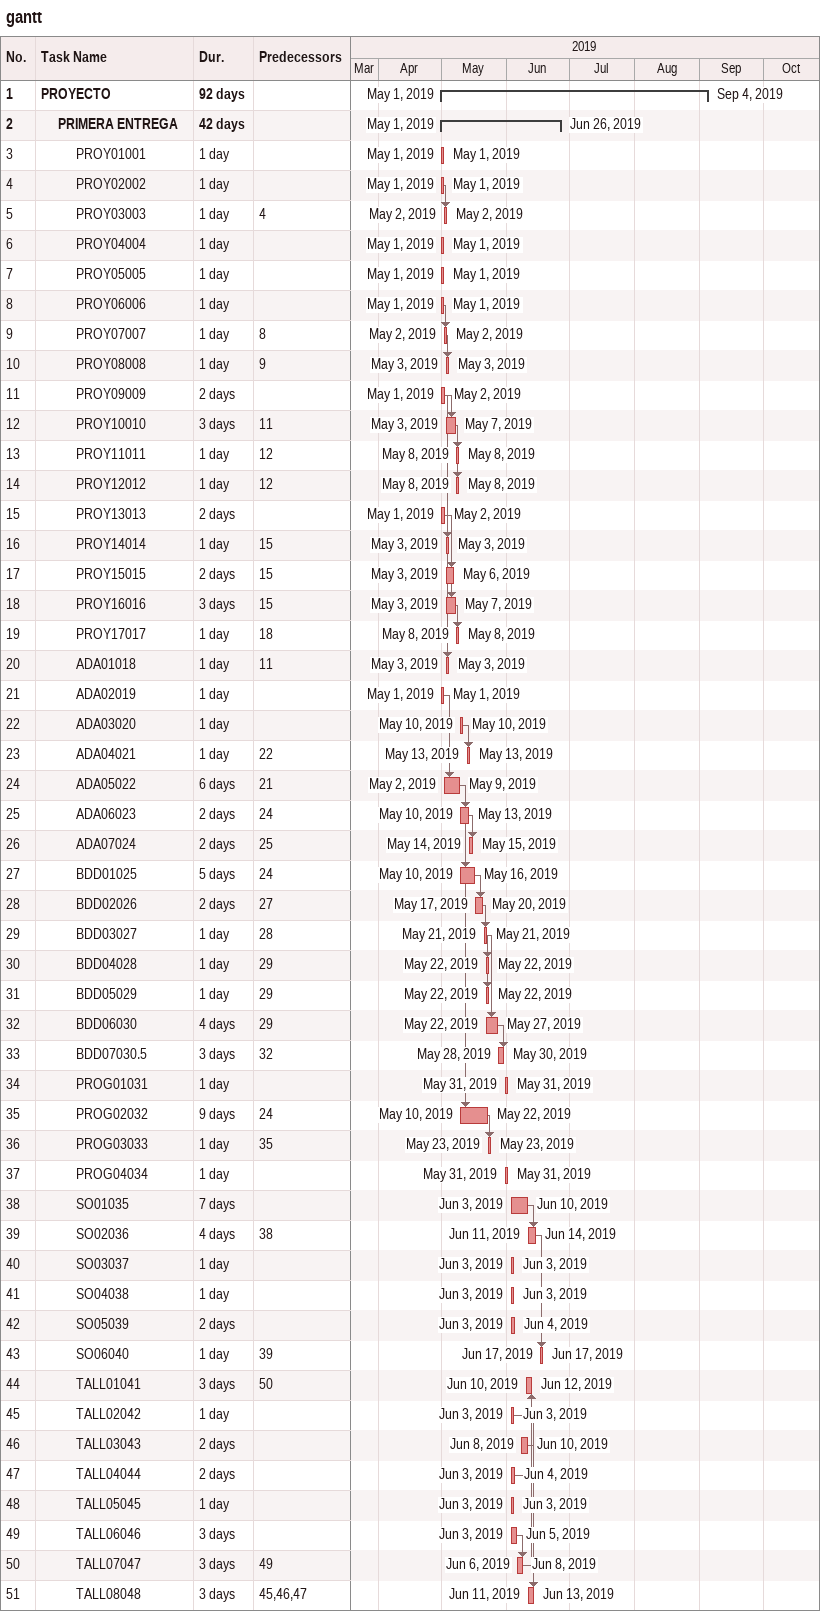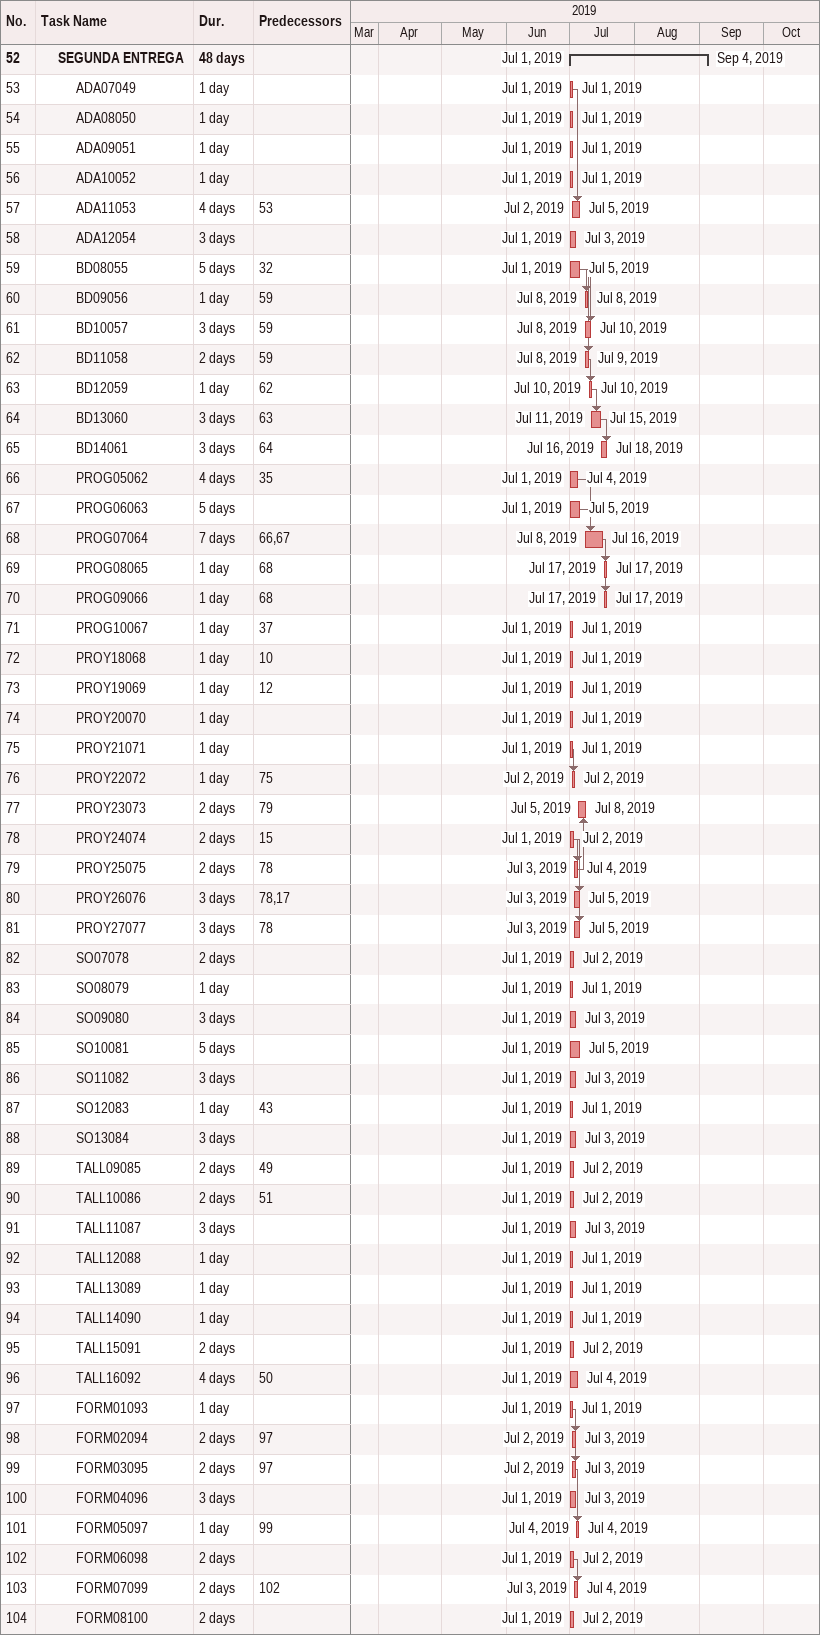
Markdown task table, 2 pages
gantt

| ID | Level | Task | Duration | Start | Finish | Predecessors |
|---|---|---|---|---|---|---|
| 1 | 1 | **PROYECTO** | 92d | 2019-05-01 | 2019-09-04 |  |
| 2 | 2 | **PRIMERA ENTREGA** | 42d | 2019-05-01 | 2019-06-26 |  |
| 3 | 3 | PROY01001 | 1d | 2019-05-01 | 2019-05-01 |  |
| 4 | 3 | PROY02002 | 1d | 2019-05-01 | 2019-05-01 |  |
| 5 | 3 | PROY03003 | 1d | 2019-05-02 | 2019-05-02 | 4 |
| 6 | 3 | PROY04004 | 1d | 2019-05-01 | 2019-05-01 |  |
| 7 | 3 | PROY05005 | 1d | 2019-05-01 | 2019-05-01 |  |
| 8 | 3 | PROY06006 | 1d | 2019-05-01 | 2019-05-01 |  |
| 9 | 3 | PROY07007 | 1d | 2019-05-02 | 2019-05-02 | 8 |
| 10 | 3 | PROY08008 | 1d | 2019-05-03 | 2019-05-03 | 9 |
| 11 | 3 | PROY09009 | 2d | 2019-05-01 | 2019-05-02 |  |
| 12 | 3 | PROY10010 | 3d | 2019-05-03 | 2019-05-07 | 11 |
| 13 | 3 | PROY11011 | 1d | 2019-05-08 | 2019-05-08 | 12 |
| 14 | 3 | PROY12012 | 1d | 2019-05-08 | 2019-05-08 | 12 |
| 15 | 3 | PROY13013 | 2d | 2019-05-01 | 2019-05-02 |  |
| 16 | 3 | PROY14014 | 1d | 2019-05-03 | 2019-05-03 | 15 |
| 17 | 3 | PROY15015 | 2d | 2019-05-03 | 2019-05-06 | 15 |
| 18 | 3 | PROY16016 | 3d | 2019-05-03 | 2019-05-07 | 15 |
| 19 | 3 | PROY17017 | 1d | 2019-05-08 | 2019-05-08 | 18 |
| 20 | 3 | ADA01018 | 1d | 2019-05-03 | 2019-05-03 | 11 |
| 21 | 3 | ADA02019 | 1d | 2019-05-01 | 2019-05-01 |  |
| 22 | 3 | ADA03020 | 1d | 2019-05-10 | 2019-05-10 |  |
| 23 | 3 | ADA04021 | 1d | 2019-05-13 | 2019-05-13 | 22 |
| 24 | 3 | ADA05022 | 6d | 2019-05-02 | 2019-05-09 | 21 |
| 25 | 3 | ADA06023 | 2d | 2019-05-10 | 2019-05-13 | 24 |
| 26 | 3 | ADA07024 | 2d | 2019-05-14 | 2019-05-15 | 25 |
| 27 | 3 | BDD01025 | 5d | 2019-05-10 | 2019-05-16 | 24 |
| 28 | 3 | BDD02026 | 2d | 2019-05-17 | 2019-05-20 | 27 |
| 29 | 3 | BDD03027 | 1d | 2019-05-21 | 2019-05-21 | 28 |
| 30 | 3 | BDD04028 | 1d | 2019-05-22 | 2019-05-22 | 29 |
| 31 | 3 | BDD05029 | 1d | 2019-05-22 | 2019-05-22 | 29 |
| 32 | 3 | BDD06030 | 4d | 2019-05-22 | 2019-05-27 | 29 |
| 33 | 3 | BDD07030.5 | 3d | 2019-05-28 | 2019-05-30 | 32 |
| 34 | 3 | PROG01031 | 1d | 2019-05-31 | 2019-05-31 |  |
| 35 | 3 | PROG02032 | 9d | 2019-05-10 | 2019-05-22 | 24 |
| 36 | 3 | PROG03033 | 1d | 2019-05-23 | 2019-05-23 | 35 |
| 37 | 3 | PROG04034 | 1d | 2019-05-31 | 2019-05-31 |  |
| 38 | 3 | SO01035 | 7d | 2019-06-03 | 2019-06-10 |  |
| 39 | 3 | SO02036 | 4d | 2019-06-11 | 2019-06-14 | 38 |
| 40 | 3 | SO03037 | 1d | 2019-06-03 | 2019-06-03 |  |
| 41 | 3 | SO04038 | 1d | 2019-06-03 | 2019-06-03 |  |
| 42 | 3 | SO05039 | 2d | 2019-06-03 | 2019-06-04 |  |
| 43 | 3 | SO06040 | 1d | 2019-06-17 | 2019-06-17 | 39 |
| 44 | 3 | TALL01041 | 3d | 2019-06-10 | 2019-06-12 | 50 |
| 45 | 3 | TALL02042 | 1d | 2019-06-03 | 2019-06-03 |  |
| 46 | 3 | TALL03043 | 2d | 2019-06-08 | 2019-06-10 |  |
| 47 | 3 | TALL04044 | 2d | 2019-06-03 | 2019-06-04 |  |
| 48 | 3 | TALL05045 | 1d | 2019-06-03 | 2019-06-03 |  |
| 49 | 3 | TALL06046 | 3d | 2019-06-03 | 2019-06-05 |  |
| 50 | 3 | TALL07047 | 3d | 2019-06-06 | 2019-06-08 | 49 |
| 51 | 3 | TALL08048 | 3d | 2019-06-11 | 2019-06-13 | 45, 46, 47 |
| 52 | 2 | **SEGUNDA ENTREGA** | 48d | 2019-07-01 | 2019-09-04 |  |
| 53 | 3 | ADA07049 | 1d | 2019-07-01 | 2019-07-01 |  |
| 54 | 3 | ADA08050 | 1d | 2019-07-01 | 2019-07-01 |  |
| 55 | 3 | ADA09051 | 1d | 2019-07-01 | 2019-07-01 |  |
| 56 | 3 | ADA10052 | 1d | 2019-07-01 | 2019-07-01 |  |
| 57 | 3 | ADA11053 | 4d | 2019-07-02 | 2019-07-05 | 53 |
| 58 | 3 | ADA12054 | 3d | 2019-07-01 | 2019-07-03 |  |
| 59 | 3 | BD08055 | 5d | 2019-07-01 | 2019-07-05 | 32 |
| 60 | 3 | BD09056 | 1d | 2019-07-08 | 2019-07-08 | 59 |
| 61 | 3 | BD10057 | 3d | 2019-07-08 | 2019-07-10 | 59 |
| 62 | 3 | BD11058 | 2d | 2019-07-08 | 2019-07-09 | 59 |
| 63 | 3 | BD12059 | 1d | 2019-07-10 | 2019-07-10 | 62 |
| 64 | 3 | BD13060 | 3d | 2019-07-11 | 2019-07-15 | 63 |
| 65 | 3 | BD14061 | 3d | 2019-07-16 | 2019-07-18 | 64 |
| 66 | 3 | PROG05062 | 4d | 2019-07-01 | 2019-07-04 | 35 |
| 67 | 3 | PROG06063 | 5d | 2019-07-01 | 2019-07-05 |  |
| 68 | 3 | PROG07064 | 7d | 2019-07-08 | 2019-07-16 | 66, 67 |
| 69 | 3 | PROG08065 | 1d | 2019-07-17 | 2019-07-17 | 68 |
| 70 | 3 | PROG09066 | 1d | 2019-07-17 | 2019-07-17 | 68 |
| 71 | 3 | PROG10067 | 1d | 2019-07-01 | 2019-07-01 | 37 |
| 72 | 3 | PROY18068 | 1d | 2019-07-01 | 2019-07-01 | 10 |
| 73 | 3 | PROY19069 | 1d | 2019-07-01 | 2019-07-01 | 12 |
| 74 | 3 | PROY20070 | 1d | 2019-07-01 | 2019-07-01 |  |
| 75 | 3 | PROY21071 | 1d | 2019-07-01 | 2019-07-01 |  |
| 76 | 3 | PROY22072 | 1d | 2019-07-02 | 2019-07-02 | 75 |
| 77 | 3 | PROY23073 | 2d | 2019-07-05 | 2019-07-08 | 79 |
| 78 | 3 | PROY24074 | 2d | 2019-07-01 | 2019-07-02 | 15 |
| 79 | 3 | PROY25075 | 2d | 2019-07-03 | 2019-07-04 | 78 |
| 80 | 3 | PROY26076 | 3d | 2019-07-03 | 2019-07-05 | 78, 17 |
| 81 | 3 | PROY27077 | 3d | 2019-07-03 | 2019-07-05 | 78 |
| 82 | 3 | SO07078 | 2d | 2019-07-01 | 2019-07-02 |  |
| 83 | 3 | SO08079 | 1d | 2019-07-01 | 2019-07-01 |  |
| 84 | 3 | SO09080 | 3d | 2019-07-01 | 2019-07-03 |  |
| 85 | 3 | SO10081 | 5d | 2019-07-01 | 2019-07-05 |  |
| 86 | 3 | SO11082 | 3d | 2019-07-01 | 2019-07-03 |  |
| 87 | 3 | SO12083 | 1d | 2019-07-01 | 2019-07-01 | 43 |
| 88 | 3 | SO13084 | 3d | 2019-07-01 | 2019-07-03 |  |
| 89 | 3 | TALL09085 | 2d | 2019-07-01 | 2019-07-02 | 49 |
| 90 | 3 | TALL10086 | 2d | 2019-07-01 | 2019-07-02 | 51 |
| 91 | 3 | TALL11087 | 3d | 2019-07-01 | 2019-07-03 |  |
| 92 | 3 | TALL12088 | 1d | 2019-07-01 | 2019-07-01 |  |
| 93 | 3 | TALL13089 | 1d | 2019-07-01 | 2019-07-01 |  |
| 94 | 3 | TALL14090 | 1d | 2019-07-01 | 2019-07-01 |  |
| 95 | 3 | TALL15091 | 2d | 2019-07-01 | 2019-07-02 |  |
| 96 | 3 | TALL16092 | 4d | 2019-07-01 | 2019-07-04 | 50 |
| 97 | 3 | FORM01093 | 1d | 2019-07-01 | 2019-07-01 |  |
| 98 | 3 | FORM02094 | 2d | 2019-07-02 | 2019-07-03 | 97 |
| 99 | 3 | FORM03095 | 2d | 2019-07-02 | 2019-07-03 | 97 |
| 100 | 3 | FORM04096 | 3d | 2019-07-01 | 2019-07-03 |  |
| 101 | 3 | FORM05097 | 1d | 2019-07-04 | 2019-07-04 | 99 |
| 102 | 3 | FORM06098 | 2d | 2019-07-01 | 2019-07-02 |  |
| 103 | 3 | FORM07099 | 2d | 2019-07-03 | 2019-07-04 | 102 |
| 104 | 3 | FORM08100 | 2d | 2019-07-01 | 2019-07-02 |  |
